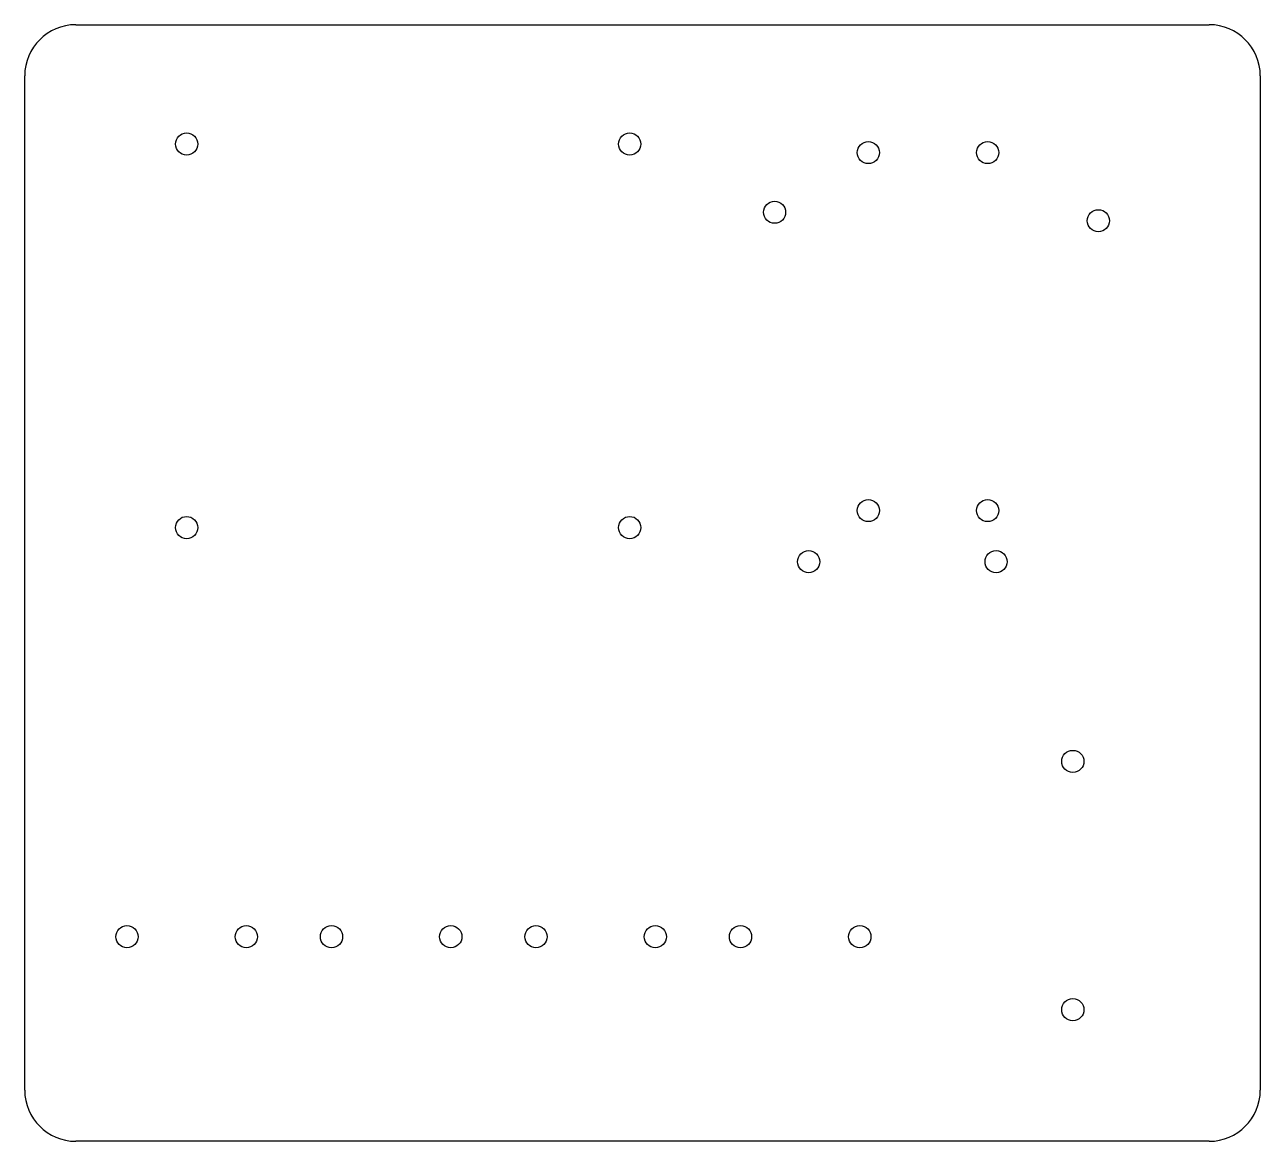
# Model space of a CAD drawing. Extents: x 0 to 184, y 0 to 166.
import ezdxf

# ---------------------------------------------------------------- set-up
doc = ezdxf.new("R2010")
doc.units = 0
doc.layers.add('20', color=253, linetype='CONTINUOUS')

msp = doc.modelspace()

# ---------------------------------------------------------------- linework, layer by layer
at = {"layer": '20'}
for p, q in [((7.62, 166.37), (176.53, 166.37)), ((0, 7.62), (0, 158.75)), ((184.15, 158.75), (184.15, 7.62)), ((176.53, 0), (7.62, 0))]:
    msp.add_line(p, q, dxfattribs=at)
for centre, radius in [((24.13, 148.59), 1.66), ((90.17, 148.59), 1.66), ((125.73, 147.32), 1.65), ((143.51, 147.32), 1.65), ((111.76, 138.43), 1.65), ((160.02, 137.16), 1.65), ((125.73, 93.98), 1.65), ((143.51, 93.98), 1.65), ((24.13, 91.44), 1.66), ((90.17, 91.44), 1.66), ((116.84, 86.36), 1.65), ((144.78, 86.36), 1.65), ((156.21, 56.6), 1.65), ((15.24, 30.48), 1.66), ((33.02, 30.48), 1.66), ((45.72, 30.48), 1.66), ((63.5, 30.48), 1.66), ((76.2, 30.48), 1.66), ((93.98, 30.48), 1.66), ((106.68, 30.48), 1.66), ((124.46, 30.48), 1.66), ((156.21, 19.6), 1.65)]:
    msp.add_circle(centre, radius, dxfattribs=at)
for centre, start, end in [((7.62, 158.75), 90, 180), ((176.53, 158.75), 0, 90), ((7.62, 7.62), 180, 270), ((176.53, 7.62), 270, 0)]:
    msp.add_arc(centre, 7.62, start, end, dxfattribs=at)

doc.saveas('drawing.dxf')
